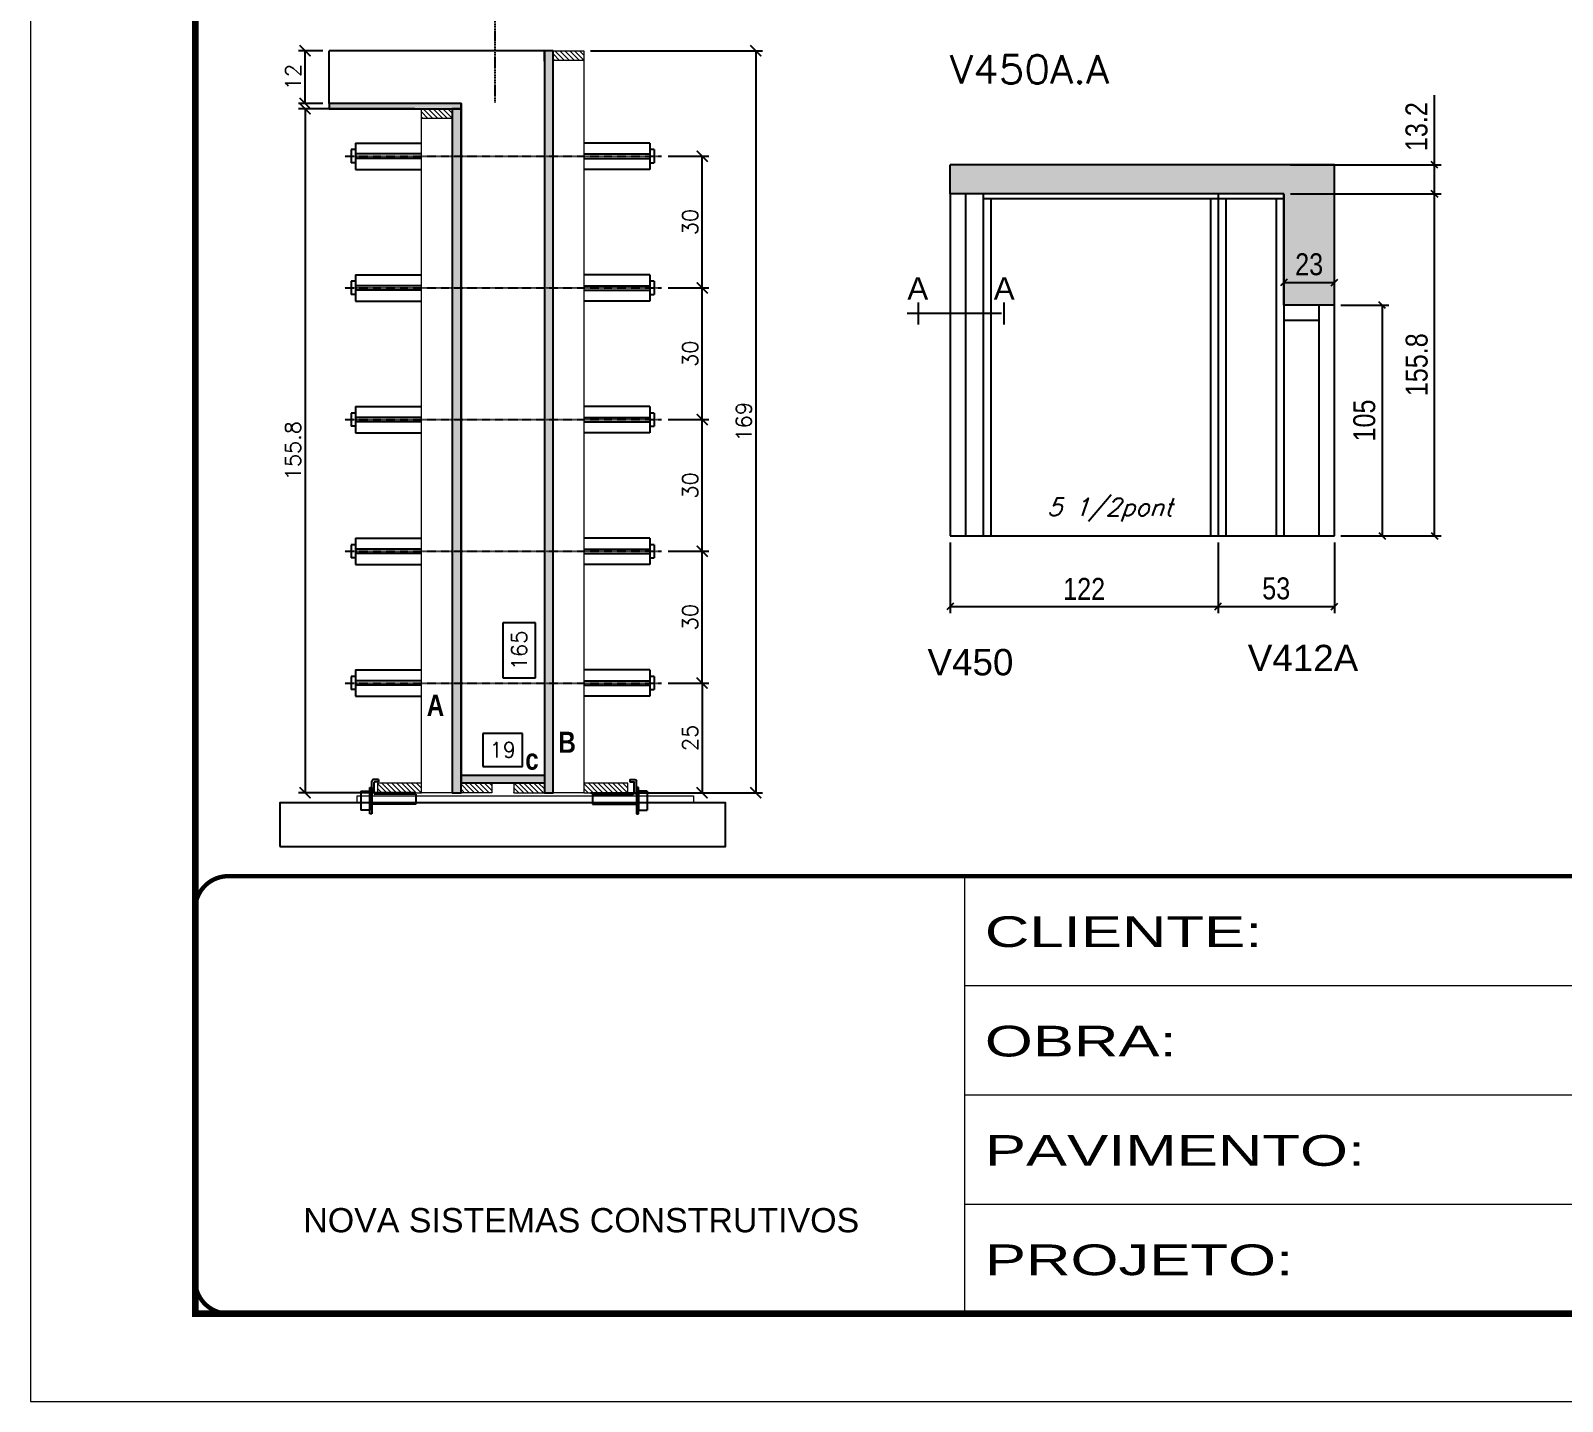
# Model space of a CAD drawing. Extents: x 137137 to 143418, y 10464 to 34486.
# Drawn here: x 137137 to 137835, y 17356 to 17980 of the extents above; entities that cross this region are included whole.
import ezdxf
from ezdxf.enums import TextEntityAlignment as Align

# ---------------------------------------------------------------- set-up
doc = ezdxf.new("R2010")
doc.units = 0
for name, pattern in [('CONTINUO', [0]), ('DASHED', [0.75, 0.5, -0.25]), ('HIDDEN', [0.375, 0.25, -0.125])]:
    doc.linetypes.add(name, pattern=pattern)
for name, color, linetype in [('5', 5, 'Continuous'), ('barrote', 251, 'Continuous'), ('COTA', 241, 'Continuous'), ('Cota Seção (2x)', 4, 'Continuous'), ('detalhes', 4, 'Continuous'), ('Painéis', 200, 'Continuous'), ('presilha', 1, 'Continuous'), ('SARR_2.2x7', 40, 'Continuous'), ('SARR_3.5x7', 81, 'Continuous'), ('TENSOR', 3, 'Continuous'), ('texto', 7, 'Continuous'), ('Texto de Titulo', 7, 'Continuous'), ('Texto Qtd Sarr', 242, 'Continuous')]:
    doc.layers.add(name, color=color, linetype=linetype)
for name, color, linetype, lineweight in [('CONCRETO', 251, 'Continuous', 25), ('Folhas', 255, 'Continuous', 9), ('Hachura', 251, 'Continuous', 9), ('Madeira', 126, 'Continuous', 18), ('SARRAFO DE PRESSAO', 251, 'DASHED', 9), ('SCO-___-LAJ', 2, 'Continuous', 0), ('Texto Seção', 7, 'Continuous', 15)]:
    doc.layers.add(name, color=color, linetype=linetype, lineweight=lineweight)
doc.styles.add('ARIAL', font='arial.ttf')
doc.styles.add('COTA TECNICA', font='techl___.ttf', dxfattribs={"height": 10})
doc.styles.add('REGUA-120', font='ROMANS.shx', dxfattribs={"height": 15})
doc.styles.add('Romans', font='romans.shx')
doc.styles.get("Standard").update_dxf_attribs({"font": 'arial.ttf'})
doc.styles.add('TECNICA', font='techb___.ttf', dxfattribs={"height": 10})
doc.styles.add('Tecnologia', font='')
doc.styles.get('Tecnologia').set_extended_font_data('Forgotten Futurist')
doc.dimstyles.new('Cota Seção (2x)', dxfattribs={"dimtxt": 7, "dimasz": 5, "dimexe": 3, "dimexo": 3, "dimgap": 2, "dimtad": 3, "dimdec": 1, "dimlfac": 0.5, "dimzin": 12, "dimdsep": 46, "dimtxsty": 'Romans', "dimblk": 'ARCHTICK', "dimcen": 0, "dimclrd": 4, "dimclre": 4, "dimclrt": 1, "dimadec": 1, "dimazin": 3, "dimtfac": 1, "dimtdec": 1, "dimtmove": 0, "dimatfit": 3, "dimldrblk": 'OBLIQUE', "dimfxl": 1, "dimtolj": 1, "dimtzin": 12, "dimarcsym": 0})
doc.dimstyles.new('Cota Seção interna', dxfattribs={"dimtxt": 7, "dimasz": 6, "dimexe": 0.18, "dimexo": 2, "dimgap": -4, "dimtad": 3, "dimdec": 1, "dimlfac": 0.5, "dimzin": 12, "dimdsep": 46, "dimtxsty": 'Romans', "dimblk": 'ARCHTICK', "dimcen": 0.09, "dimse1": 1, "dimse2": 1, "dimsd1": 1, "dimsd2": 1, "dimclrd": 180, "dimclre": 5, "dimclrt": 1, "dimadec": 0, "dimazin": 3, "dimtfac": 1, "dimtdec": 1, "dimtofl": 0, "dimtmove": 0, "dimatfit": 3, "dimldrblk": 'ARCHTICK', "dimfxl": 1, "dimtolj": 1, "dimtzin": 0, "dimarcsym": 0})
doc.dimstyles.new('PAINEL', dxfattribs={"dimtxt": 10, "dimasz": 3, "dimexe": 3, "dimexo": 3, "dimgap": 3, "dimtad": 1, "dimdec": 1, "dimzin": 12, "dimdsep": 46, "dimtxsty": 'COTA TECNICA', "dimblk1": 'OBLIQUE', "dimblk2": 'OBLIQUE', "dimsah": 1, "dimcen": 0.9, "dimclrd": 4, "dimclre": 4, "dimclrt": 240, "dimadec": 1, "dimazin": 3, "dimtfac": 1, "dimtdec": 1, "dimtmove": 0, "dimatfit": 3, "dimfxl": 1, "dimtolj": 1, "dimtzin": 12, "dimarcsym": 0})

# ---------------------------------------------------------------- blocks, each defined once
blk = doc.blocks.new('9999999999')
at = {"color": 30, "linetype": 'CONTINUO'}
for p, q in [((98564.56, 34230.21), (98564.56, 34429.45)), ((98564.56, 34379.64), (99583.98, 34379.64)), ((98564.56, 34329.83), (99487.98, 34329.83)), ((98564.56, 34280.02), (99487.98, 34280.02))]:
    blk.add_line(p, q, dxfattribs=at)
at = {"color": 30, "linetype": 'CONTINUO', "const_width": 2}
blk.add_lwpolyline([(99583.98, 34230.21), (99583.98, 34414.45, 0.414214), (99568.98, 34429.45), (98228.98, 34429.45, 0.414214), (98213.98, 34414.45), (98213.98, 34245.21, 0.414214), (98228.98, 34230.21), (99583.98, 34230.21)], format="xyb", dxfattribs=at)
at = {"layer": 'Folhas'}
blk.add_lwpolyline([(98138.98, 34190.21), (99623.98, 34190.21), (99623.98, 35240.21), (98138.98, 35240.21)], close=True, dxfattribs=at)
at = {"layer": 'Folhas', "color": 30, "const_width": 3}
blk.add_lwpolyline([(98213.98, 34230.21), (99583.98, 34230.21), (99583.98, 35200.21), (98213.98, 35200.21)], close=True, dxfattribs=at)
at = {"color": 7, "linetype": 'Continuous', "ltscale": 5, "style": 'ARIAL'}
blk.add_text('NOVA SISTEMAS CONSTRUTIVOS', height=11.0592, dxfattribs=at).set_placement((98263.19, 34267.21))
at = {"layer": 'Folhas', "color": 7, "style": 'Tecnologia', "width": 1.5}
for s, p in [('CLIENTE:', (98573.65, 34397.17)), ('OBRA:', (98573.65, 34347.31)), ('PAVIMENTO:', (98573.65, 34297.5)), ('PROJETO:', (98573.65, 34247.69))]:
    blk.add_text(s, height=14, dxfattribs=at).set_placement(p)
blk = doc.blocks.new('*D1673')
at = {"layer": 'Cota Seção (2x)', "color": 180, "lineweight": -2, "transparency": 16777216}
for p, q in [((137367.34, 17710.3), (137352.34, 17710.3)), ((137352.34, 17710.3), (137352.34, 17685.3)), ((137367.34, 17685.3), (137367.34, 17710.3)), ((137352.34, 17685.3), (137367.34, 17685.3))]:
    blk.add_line(p, q, dxfattribs=at)
at = {"layer": 'Defpoints', "color": 0, "transparency": 16777216}
for p in [(137371.34, 17970.97), (137371.34, 17970.97), (137371.34, 17640.97)]:
    blk.add_point(p, dxfattribs=at)
at = {"layer": 'Cota Seção (2x)', "color": 1, "transparency": 16777216, "insert": (137359.84, 17697.8), "char_height": 7, "attachment_point": 5, "rotation": 90, "style": 'Romans'}
blk.add_mtext('\\A1;165', dxfattribs=at)
blk = doc.blocks.new('_ArchTick')
at = {"color": 0, "linetype": 'ByBlock', "const_width": 0.15}
blk.add_lwpolyline([(-0.5, -0.5), (0.5, 0.5)], dxfattribs=at)
blk = doc.blocks.new('PRESILHA METÁLICA 1')
at = {"layer": 'presilha'}
for p, q in [((12, 21), (8.6, 21)), ((12, 21), (12, 19.5)), ((0, 13), (6, 13)), ((0, 13), (0, 0)), ((6, 15.5), (7.5, 15.5)), ((6, -2.5), (6, 15.5)), ((6, 13), (6, 0)), ((7.5, 10.6), (7.5, 19.9)), ((7.5, 15.5), (7.5, -2.5)), ((9, 11.6), (9, 18.9)), ((12, 19.5), (9.6, 19.5)), ((37.5, 11), (9.6, 11)), ((37.5, 11), (37.5, 4.1)), ((6, 0), (0, 0)), ((37.5, 4.1), (7.5, 4.1)), ((7.5, -2.5), (6, -2.5))]:
    blk.add_line(p, q, dxfattribs=at)
for centre, radius, start, end in [((8.6, 19.9), 1.14, 90, 180), ((9.6, 18.9), 0.57, 90, 180), ((9.6, 11.6), 0.57, 180, 270)]:
    blk.add_arc(centre, radius, start, end, dxfattribs=at)
blk = doc.blocks.new('*D1666')
at = {"layer": 'Cota Seção (2x)', "color": 180, "lineweight": -2, "transparency": 16777216}
for p, q in [((137361.34, 17659.97), (137343.34, 17659.97)), ((137343.34, 17659.97), (137343.34, 17644.97)), ((137361.34, 17644.97), (137361.34, 17659.97)), ((137343.34, 17644.97), (137361.34, 17644.97))]:
    blk.add_line(p, q, dxfattribs=at)
at = {"layer": 'Defpoints', "color": 0, "transparency": 16777216}
for p in [(137371.34, 17640.97), (137333.34, 17632.97), (137371.34, 17632.97)]:
    blk.add_point(p, dxfattribs=at)
at = {"layer": 'Cota Seção (2x)', "color": 1, "transparency": 16777216, "insert": (137352.34, 17652.47), "char_height": 7, "attachment_point": 5, "style": 'Romans'}
blk.add_mtext('\\A1;19', dxfattribs=at)
blk = doc.blocks.new('*D1667')
at = {"layer": 'COTA', "color": 4, "lineweight": -2, "transparency": 16777216}
for p, q in [((137312.34, 17944.57), (137259.31, 17944.57)), ((137262.31, 17944.57), (137262.31, 17632.97)), ((137312.34, 17632.97), (137259.31, 17632.97))]:
    blk.add_line(p, q, dxfattribs=at)
at = {"layer": 'Defpoints', "color": 0, "transparency": 16777216}
for p in [(137315.34, 17944.57), (137262.31, 17632.97), (137315.34, 17632.97)]:
    blk.add_point(p, dxfattribs=at)
at = {"layer": 'COTA', "color": 4, "lineweight": -2, "transparency": 16777216, "xscale": 5, "yscale": 5, "zscale": 5}
for p, rotation in [((137262.31, 17944.57), 90), ((137262.31, 17632.97), 270)]:
    blk.add_blockref('_ArchTick', p, dxfattribs=dict(at, rotation=rotation))
at = {"layer": 'COTA', "color": 1, "transparency": 16777216, "insert": (137256.81, 17788.77), "char_height": 7, "attachment_point": 5, "rotation": 90, "style": 'Romans'}
blk.add_mtext('\\A1;155.8', dxfattribs=at)
blk = doc.blocks.new('_Oblique')
at = {"color": 0, "linetype": 'ByBlock', "lineweight": -2}
blk.add_line((-0.5, -0.5), (0.5, 0.5), dxfattribs=at)
blk = doc.blocks.new('*D1668')
at = {"layer": 'COTA', "color": 4, "lineweight": -2, "transparency": 16777216}
for p, q in [((137427.64, 17682.94), (137446.19, 17682.94)), ((137443.19, 17682.94), (137443.19, 17632.97)), ((137427.64, 17632.97), (137446.19, 17632.97))]:
    blk.add_line(p, q, dxfattribs=at)
at = {"layer": 'Defpoints', "color": 0, "transparency": 16777216}
for p in [(137424.64, 17682.94), (137424.64, 17632.97), (137443.19, 17632.97)]:
    blk.add_point(p, dxfattribs=at)
at = {"layer": 'COTA', "color": 4, "lineweight": -2, "transparency": 16777216, "xscale": 5, "yscale": 5, "zscale": 5}
for p, rotation in [((137443.19, 17682.94), 90), ((137443.19, 17632.97), 270)]:
    blk.add_blockref('_ArchTick', p, dxfattribs=dict(at, rotation=rotation))
at = {"layer": 'COTA', "color": 1, "transparency": 16777216, "insert": (137437.69, 17657.95), "char_height": 7, "attachment_point": 5, "rotation": 90, "style": 'Romans'}
blk.add_mtext('\\A1;25', dxfattribs=at)
blk = doc.blocks.new('titulo1')
at = {"layer": 'Defpoints', "color": 252, "linetype": 'HIDDEN', "ltscale": 2}
blk.add_line((0, 0), (0, 125), dxfattribs=at)
at = {"layer": 'Defpoints', "style": 'Romans', "oblique": 15}
blk.add_attdef('FOLHA', text='', height=10, dxfattribs=at).set_placement((0, 15.58), align=Align.MIDDLE_CENTER)
at = {"layer": 'Texto Qtd Sarr', "color": 3, "style": 'Romans', "oblique": 15}
for tag, height, p in [('TITULO', 17, (0, 71.45)), ('SEÇÃO', 12, (0, 41.55))]:
    blk.add_attdef(tag, text='', height=height, dxfattribs=at).set_placement(p, align=Align.MIDDLE_CENTER)
blk = doc.blocks.new('*D1969')
at = {"layer": 'COTA', "color": 4, "lineweight": -2, "transparency": 16777216}
for p, q in [((137427.64, 17742.94), (137446.19, 17742.94)), ((137443.19, 17682.94), (137443.19, 17742.94)), ((137427.64, 17682.94), (137446.19, 17682.94))]:
    blk.add_line(p, q, dxfattribs=at)
at = {"layer": 'Defpoints', "color": 0, "transparency": 16777216}
for p in [(137424.64, 17742.94), (137443.19, 17742.94), (137424.64, 17682.94)]:
    blk.add_point(p, dxfattribs=at)
at = {"layer": 'COTA', "color": 4, "lineweight": -2, "transparency": 16777216, "xscale": 5, "yscale": 5, "zscale": 5}
for p, rotation in [((137443.19, 17742.94), 90), ((137443.19, 17682.94), 270)]:
    blk.add_blockref('_ArchTick', p, dxfattribs=dict(at, rotation=rotation))
at = {"layer": 'COTA', "color": 1, "transparency": 16777216, "insert": (137437.69, 17712.94), "char_height": 7, "attachment_point": 5, "rotation": 90, "style": 'Romans'}
blk.add_mtext('\\A1;30', dxfattribs=at)
blk = doc.blocks.new('*D1970')
at = {"layer": 'COTA', "color": 4, "lineweight": -2, "transparency": 16777216}
for p, q in [((137427.64, 17802.94), (137446.19, 17802.94)), ((137443.19, 17742.94), (137443.19, 17802.94)), ((137427.64, 17742.94), (137446.19, 17742.94))]:
    blk.add_line(p, q, dxfattribs=at)
at = {"layer": 'Defpoints', "color": 0, "transparency": 16777216}
for p in [(137424.64, 17802.94), (137443.19, 17802.94), (137424.64, 17742.94)]:
    blk.add_point(p, dxfattribs=at)
at = {"layer": 'COTA', "color": 4, "lineweight": -2, "transparency": 16777216, "xscale": 5, "yscale": 5, "zscale": 5}
for p, rotation in [((137443.19, 17802.94), 90), ((137443.19, 17742.94), 270)]:
    blk.add_blockref('_ArchTick', p, dxfattribs=dict(at, rotation=rotation))
at = {"layer": 'COTA', "color": 1, "transparency": 16777216, "insert": (137437.69, 17772.94), "char_height": 7, "attachment_point": 5, "rotation": 90, "style": 'Romans'}
blk.add_mtext('\\A1;30', dxfattribs=at)
blk = doc.blocks.new('*D1971')
at = {"layer": 'COTA', "color": 4, "lineweight": -2, "transparency": 16777216}
for p, q in [((137427.64, 17862.94), (137446.19, 17862.94)), ((137443.19, 17802.94), (137443.19, 17862.94)), ((137427.64, 17802.94), (137446.19, 17802.94))]:
    blk.add_line(p, q, dxfattribs=at)
at = {"layer": 'Defpoints', "color": 0, "transparency": 16777216}
for p in [(137424.64, 17862.94), (137443.19, 17862.94), (137424.64, 17802.94)]:
    blk.add_point(p, dxfattribs=at)
at = {"layer": 'COTA', "color": 4, "lineweight": -2, "transparency": 16777216, "xscale": 5, "yscale": 5, "zscale": 5}
for p, rotation in [((137443.19, 17862.94), 90), ((137443.19, 17802.94), 270)]:
    blk.add_blockref('_ArchTick', p, dxfattribs=dict(at, rotation=rotation))
at = {"layer": 'COTA', "color": 1, "transparency": 16777216, "insert": (137437.69, 17832.94), "char_height": 7, "attachment_point": 5, "rotation": 90, "style": 'Romans'}
blk.add_mtext('\\A1;30', dxfattribs=at)
blk = doc.blocks.new('*D1972')
at = {"layer": 'COTA', "color": 4, "lineweight": -2, "transparency": 16777216}
for p, q in [((137427.64, 17922.94), (137446.19, 17922.94)), ((137443.19, 17862.94), (137443.19, 17922.94)), ((137427.64, 17862.94), (137446.19, 17862.94))]:
    blk.add_line(p, q, dxfattribs=at)
at = {"layer": 'Defpoints', "color": 0, "transparency": 16777216}
for p in [(137424.64, 17922.94), (137443.19, 17922.94), (137424.64, 17862.94)]:
    blk.add_point(p, dxfattribs=at)
at = {"layer": 'COTA', "color": 4, "lineweight": -2, "transparency": 16777216, "xscale": 5, "yscale": 5, "zscale": 5}
for p, rotation in [((137443.19, 17922.94), 90), ((137443.19, 17862.94), 270)]:
    blk.add_blockref('_ArchTick', p, dxfattribs=dict(at, rotation=rotation))
at = {"layer": 'COTA', "color": 1, "transparency": 16777216, "insert": (137437.69, 17892.94), "char_height": 7, "attachment_point": 5, "rotation": 90, "style": 'Romans'}
blk.add_mtext('\\A1;30', dxfattribs=at)
blk = doc.blocks.new('*D1973')
at = {"layer": 'COTA', "color": 4, "lineweight": -2, "ltscale": 25, "transparency": 16777216}
for p, q in [((137556.17, 17747.03), (137556.17, 17714.77)), ((137678.17, 17747.03), (137678.17, 17714.77)), ((137556.17, 17717.77), (137678.17, 17717.77))]:
    blk.add_line(p, q, dxfattribs=at)
at = {"layer": 'Defpoints', "color": 0, "ltscale": 25, "transparency": 16777216}
for p in [(137556.17, 17750.03), (137678.17, 17750.03), (137678.17, 17717.77)]:
    blk.add_point(p, dxfattribs=at)
at = {"layer": 'COTA', "color": 4, "lineweight": -2, "ltscale": 25, "transparency": 16777216, "xscale": 3, "yscale": 3, "zscale": 3, "rotation": 180}
blk.add_blockref('_Oblique', (137556.17, 17717.77), dxfattribs=at)
at = {"layer": 'COTA', "color": 4, "lineweight": -2, "ltscale": 25, "transparency": 16777216, "xscale": 3, "yscale": 3, "zscale": 3}
blk.add_blockref('_Oblique', (137678.17, 17717.77), dxfattribs=at)
at = {"layer": 'COTA', "color": 240, "ltscale": 25, "transparency": 16777216, "insert": (137617.17, 17725.83), "char_height": 10, "attachment_point": 5, "style": 'COTA TECNICA'}
blk.add_mtext('\\A1;122', dxfattribs=at)
blk = doc.blocks.new('*D1974')
at = {"layer": 'COTA', "color": 4, "lineweight": -2, "ltscale": 25, "transparency": 16777216}
for p, q in [((137678.17, 17747.03), (137678.17, 17714.77)), ((137731.17, 17747.03), (137731.17, 17714.77)), ((137678.17, 17717.77), (137731.17, 17717.77))]:
    blk.add_line(p, q, dxfattribs=at)
at = {"layer": 'Defpoints', "color": 0, "ltscale": 25, "transparency": 16777216}
for p in [(137678.17, 17750.03), (137731.17, 17750.03), (137731.17, 17717.77)]:
    blk.add_point(p, dxfattribs=at)
at = {"layer": 'COTA', "color": 4, "lineweight": -2, "ltscale": 25, "transparency": 16777216, "xscale": 3, "yscale": 3, "zscale": 3, "rotation": 180}
blk.add_blockref('_Oblique', (137678.17, 17717.77), dxfattribs=at)
at = {"layer": 'COTA', "color": 4, "lineweight": -2, "ltscale": 25, "transparency": 16777216, "xscale": 3, "yscale": 3, "zscale": 3}
blk.add_blockref('_Oblique', (137731.17, 17717.77), dxfattribs=at)
at = {"layer": 'COTA', "color": 240, "ltscale": 25, "transparency": 16777216, "insert": (137704.67, 17725.99), "char_height": 10, "attachment_point": 5, "style": 'COTA TECNICA'}
blk.add_mtext('\\A1;53', dxfattribs=at)
blk = doc.blocks.new('*D1975')
at = {"layer": 'COTA', "color": 4, "lineweight": -2, "ltscale": 25, "transparency": 16777216}
for p, q in [((137711.17, 17905.83), (137779.83, 17905.83)), ((137776.83, 17750.03), (137776.83, 17905.83)), ((137734.17, 17750.03), (137779.83, 17750.03))]:
    blk.add_line(p, q, dxfattribs=at)
at = {"layer": 'Defpoints', "color": 0, "ltscale": 25, "transparency": 16777216}
for p in [(137708.17, 17905.83), (137776.83, 17905.83), (137731.17, 17750.03)]:
    blk.add_point(p, dxfattribs=at)
at = {"layer": 'COTA', "color": 4, "lineweight": -2, "ltscale": 25, "transparency": 16777216, "xscale": 3, "yscale": 3, "zscale": 3}
for p, rotation in [((137776.83, 17905.83), 90), ((137776.83, 17750.03), 270)]:
    blk.add_blockref('_Oblique', p, dxfattribs=dict(at, rotation=rotation))
at = {"layer": 'COTA', "color": 240, "ltscale": 25, "transparency": 16777216, "insert": (137768.7, 17827.93), "char_height": 10, "attachment_point": 5, "rotation": 90, "style": 'COTA TECNICA'}
blk.add_mtext('\\A1;155.8', dxfattribs=at)
blk = doc.blocks.new('*D1976')
at = {"layer": 'COTA', "color": 4, "lineweight": -2, "ltscale": 25, "transparency": 16777216}
for p, q in [((137734.17, 17855.03), (137755.95, 17855.03)), ((137752.95, 17855.03), (137752.95, 17750.03)), ((137734.17, 17750.03), (137755.95, 17750.03))]:
    blk.add_line(p, q, dxfattribs=at)
at = {"layer": 'Defpoints', "color": 0, "ltscale": 25, "transparency": 16777216}
for p in [(137731.17, 17855.03), (137731.17, 17750.03), (137752.95, 17750.03)]:
    blk.add_point(p, dxfattribs=at)
at = {"layer": 'COTA', "color": 4, "lineweight": -2, "ltscale": 25, "transparency": 16777216, "xscale": 3, "yscale": 3, "zscale": 3}
for p, rotation in [((137752.95, 17855.03), 90), ((137752.95, 17750.03), 270)]:
    blk.add_blockref('_Oblique', p, dxfattribs=dict(at, rotation=rotation))
at = {"layer": 'COTA', "color": 240, "ltscale": 25, "transparency": 16777216, "insert": (137744.84, 17802.53), "char_height": 10, "attachment_point": 5, "rotation": 90, "style": 'COTA TECNICA'}
blk.add_mtext('\\A1;105', dxfattribs=at)
blk = doc.blocks.new('*D1977')
at = {"layer": 'COTA', "color": 4, "lineweight": -2, "ltscale": 25, "transparency": 16777216}
for p, q in [((137708.17, 17858.03), (137708.17, 17868.42)), ((137708.17, 17865.42), (137731.17, 17865.42)), ((137731.17, 17858.03), (137731.17, 17868.42))]:
    blk.add_line(p, q, dxfattribs=at)
at = {"layer": 'Defpoints', "color": 0, "ltscale": 25, "transparency": 16777216}
for p in [(137731.17, 17865.42), (137708.17, 17855.03), (137731.17, 17855.03)]:
    blk.add_point(p, dxfattribs=at)
at = {"layer": 'COTA', "color": 4, "lineweight": -2, "ltscale": 25, "transparency": 16777216, "xscale": 3, "yscale": 3, "zscale": 3, "rotation": 180}
blk.add_blockref('_Oblique', (137708.17, 17865.42), dxfattribs=at)
at = {"layer": 'COTA', "color": 4, "lineweight": -2, "ltscale": 25, "transparency": 16777216, "xscale": 3, "yscale": 3, "zscale": 3}
blk.add_blockref('_Oblique', (137731.17, 17865.42), dxfattribs=at)
at = {"layer": 'COTA', "color": 240, "ltscale": 25, "transparency": 16777216, "insert": (137719.67, 17873.64), "char_height": 10, "attachment_point": 5, "style": 'COTA TECNICA'}
blk.add_mtext('\\A1;23', dxfattribs=at)
blk = doc.blocks.new('*D1981')
at = {"layer": 'COTA', "color": 4, "lineweight": -2, "ltscale": 25, "transparency": 16777216}
for p, q in [((137776.83, 17919.03), (137776.83, 17950.77)), ((137711.17, 17919.03), (137779.83, 17919.03)), ((137776.83, 17905.83), (137776.83, 17919.03)), ((137711.17, 17905.83), (137779.83, 17905.83))]:
    blk.add_line(p, q, dxfattribs=at)
at = {"layer": 'Defpoints', "color": 0, "ltscale": 25, "transparency": 16777216}
for p in [(137708.17, 17919.03), (137776.83, 17919.03), (137708.17, 17905.83)]:
    blk.add_point(p, dxfattribs=at)
at = {"layer": 'COTA', "color": 4, "lineweight": -2, "ltscale": 25, "transparency": 16777216, "xscale": 3, "yscale": 3, "zscale": 3}
for p, rotation in [((137776.83, 17919.03), 90), ((137776.83, 17905.83), 270)]:
    blk.add_blockref('_Oblique', p, dxfattribs=dict(at, rotation=rotation))
at = {"layer": 'COTA', "color": 240, "ltscale": 25, "transparency": 16777216, "insert": (137768.61, 17936.4), "char_height": 10, "attachment_point": 5, "rotation": 90, "style": 'COTA TECNICA'}
blk.add_mtext('\\A1;13.2', dxfattribs=at)
blk = doc.blocks.new('*D1982')
at = {"layer": 'COTA', "color": 4, "lineweight": -2, "transparency": 16777216}
for p, q in [((137270.34, 17970.97), (137259.31, 17970.97)), ((137262.31, 17946.97), (137262.31, 17970.97)), ((137270.34, 17946.97), (137259.31, 17946.97))]:
    blk.add_line(p, q, dxfattribs=at)
at = {"layer": 'Defpoints', "color": 0, "transparency": 16777216}
for p in [(137262.31, 17970.97), (137273.34, 17970.97), (137273.34, 17946.97)]:
    blk.add_point(p, dxfattribs=at)
at = {"layer": 'COTA', "color": 4, "lineweight": -2, "transparency": 16777216, "xscale": 5, "yscale": 5, "zscale": 5}
for p, rotation in [((137262.31, 17970.97), 90), ((137262.31, 17946.97), 270)]:
    blk.add_blockref('_ArchTick', p, dxfattribs=dict(at, rotation=rotation))
at = {"layer": 'COTA', "color": 1, "transparency": 16777216, "insert": (137256.81, 17958.97), "char_height": 7, "attachment_point": 5, "rotation": 90, "style": 'Romans'}
blk.add_mtext('\\A1;12', dxfattribs=at)
blk = doc.blocks.new('*D1983')
at = {"layer": 'COTA', "color": 4, "lineweight": -2, "transparency": 16777216}
for p, q in [((137392.34, 17970.97), (137470.63, 17970.97)), ((137467.63, 17970.97), (137467.63, 17632.97)), ((137392.34, 17632.97), (137470.63, 17632.97))]:
    blk.add_line(p, q, dxfattribs=at)
at = {"layer": 'Defpoints', "color": 0, "transparency": 16777216}
for p in [(137389.34, 17970.97), (137389.34, 17632.97), (137467.63, 17632.97)]:
    blk.add_point(p, dxfattribs=at)
at = {"layer": 'COTA', "color": 4, "lineweight": -2, "transparency": 16777216, "xscale": 5, "yscale": 5, "zscale": 5}
for p, rotation in [((137467.63, 17970.97), 90), ((137467.63, 17632.97), 270)]:
    blk.add_blockref('_ArchTick', p, dxfattribs=dict(at, rotation=rotation))
at = {"layer": 'COTA', "color": 1, "transparency": 16777216, "insert": (137462.13, 17801.97), "char_height": 7, "attachment_point": 5, "rotation": 90, "style": 'Romans'}
blk.add_mtext('\\A1;169', dxfattribs=at)

msp = doc.modelspace()

# ---------------------------------------------------------------- hatches: boundary and pattern name
at = {"layer": 'COTA', "linetype": 'ByBlock'}
h = msp.add_hatch(dxfattribs=at)
h.set_pattern_fill('AR-CONC', color=256, scale=0.03)
h.paths.add_polyline_path([(137708.17, 17855.03), (137731.17, 17855.03), (137731.17, 17919.03), (137556.17, 17919.03), (137556.17, 17905.83), (137708.17, 17905.83)])
at = {"layer": 'Hachura'}
h = msp.add_hatch(color=256, dxfattribs=at)
h.dxf.hatch_style = 1
h.paths.add_polyline_path([(137375.34, 17970.97), (137371.34, 17970.97), (137371.34, 17632.97), (137375.34, 17632.97)])
h = msp.add_hatch(dxfattribs=at)
h.set_pattern_fill('ANSI31', color=256, scale=0.5, angle=270, style=0)
h.set_pattern_definition([(315, (160281.1567, 9663.3234), (1.12253202, 1.12253202), [])])
h.paths.add_polyline_path([(137375.34, 17966.57), (137375.34, 17970.97), (137389.34, 17970.97), (137389.34, 17966.57)])
h = msp.add_hatch(color=256, dxfattribs=at)
h.dxf.hatch_style = 1
h.paths.add_polyline_path([(137333.34, 17944.57), (137333.34, 17946.97), (137273.34, 17946.97), (137273.34, 17944.57)])
h = msp.add_hatch(dxfattribs=at)
h.set_pattern_fill('ANSI31', color=256, scale=0.5, angle=270, style=0)
h.set_pattern_definition([(315, (160221.1567, 9636.9234), (1.12253202, 1.12253202), [])])
h.paths.add_polyline_path([(137315.34, 17940.17), (137315.34, 17944.57), (137329.34, 17944.57), (137329.34, 17940.17)])
h = msp.add_hatch(color=256, dxfattribs=at)
h.dxf.hatch_style = 1
h.paths.add_polyline_path([(137333.34, 17944.57), (137329.34, 17944.57), (137329.34, 17632.97), (137333.34, 17632.97)])
h = msp.add_hatch(color=256, dxfattribs=at)
h.dxf.hatch_style = 1
h.paths.add_polyline_path([(137333.34, 17637.37), (137333.34, 17640.97), (137371.34, 17640.97), (137371.34, 17637.37)])
h = msp.add_hatch(dxfattribs=at)
h.set_pattern_fill('ANSI31', color=256, scale=0.5, angle=270, style=0)
h.set_pattern_definition([(315, (160187.1567, 9403.3234), (1.12253202, 1.12253202), [])])
h.paths.add_polyline_path([(137315.34, 17632.97), (137315.34, 17637.37), (137295.34, 17637.37), (137295.34, 17632.97)])
h = msp.add_hatch(dxfattribs=at)
h.set_pattern_fill('ANSI31', color=256, scale=0.5, angle=270, style=0)
h.set_pattern_definition([(315, (160289.9588, 9403.3234), (1.12253202, 1.12253202), [])])
h.paths.add_polyline_path([(137333.34, 17632.97), (137333.34, 17637.37), (137347.34, 17637.37), (137347.34, 17632.97)])
h = msp.add_hatch(dxfattribs=at)
h.set_pattern_fill('ANSI31', color=256, scale=0.5, angle=270, style=0)
h.set_pattern_definition([(315, (160289.9567, 9403.3234), (1.12253202, 1.12253202), [])])
h.paths.add_polyline_path([(137371.34, 17632.97), (137371.34, 17637.37), (137357.34, 17637.37), (137357.34, 17632.97)])
h = msp.add_hatch(dxfattribs=at)
h.set_pattern_fill('ANSI31', color=256, scale=0.5, angle=270, style=0)
h.set_pattern_definition([(315, (160281.1567, 9403.3234), (1.12253202, 1.12253202), [])])
h.paths.add_polyline_path([(137409.34, 17632.97), (137409.34, 17637.37), (137389.34, 17637.37), (137389.34, 17632.97)])

# ---------------------------------------------------------------- linework, layer by layer
at = {"ltscale": 3}
for p, q in [((137283.34, 17925.94), (137283.34, 17919.94)), ((137285.34, 17925.94), (137283.34, 17925.94)), ((137285.34, 17928.94), (137285.34, 17916.94)), ((137285.34, 17928.94), (137315.34, 17928.94)), ((137419.34, 17928.94), (137389.34, 17928.94)), ((137419.34, 17928.94), (137419.34, 17916.94)), ((137421.34, 17925.94), (137419.34, 17925.94)), ((137421.34, 17925.94), (137421.34, 17919.94)), ((137285.34, 17919.94), (137283.34, 17919.94)), ((137315.34, 17923.94), (137285.34, 17923.94)), ((137315.34, 17921.94), (137285.34, 17921.94)), ((137389.34, 17923.94), (137419.34, 17923.94)), ((137389.34, 17921.94), (137419.34, 17921.94)), ((137419.34, 17919.94), (137421.34, 17919.94)), ((137285.34, 17916.94), (137315.34, 17916.94)), ((137419.34, 17916.94), (137389.34, 17916.94)), ((137285.34, 17868.94), (137285.34, 17856.94)), ((137285.34, 17868.94), (137315.34, 17868.94)), ((137419.34, 17868.94), (137389.34, 17868.94)), ((137419.34, 17868.94), (137419.34, 17856.94)), ((137283.34, 17865.94), (137283.34, 17859.94)), ((137285.34, 17865.94), (137283.34, 17865.94)), ((137315.34, 17863.94), (137285.34, 17863.94)), ((137315.34, 17861.94), (137285.34, 17861.94)), ((137389.34, 17863.94), (137419.34, 17863.94)), ((137389.34, 17861.94), (137419.34, 17861.94)), ((137421.34, 17865.94), (137419.34, 17865.94)), ((137421.34, 17865.94), (137421.34, 17859.94)), ((137285.34, 17859.94), (137283.34, 17859.94)), ((137285.34, 17856.94), (137315.34, 17856.94)), ((137419.34, 17856.94), (137389.34, 17856.94)), ((137419.34, 17859.94), (137421.34, 17859.94)), ((137285.34, 17808.94), (137285.34, 17796.94)), ((137285.34, 17808.94), (137315.34, 17808.94)), ((137419.34, 17808.94), (137389.34, 17808.94)), ((137419.34, 17808.94), (137419.34, 17796.94)), ((137283.34, 17805.94), (137283.34, 17799.94)), ((137285.34, 17805.94), (137283.34, 17805.94)), ((137285.34, 17799.94), (137283.34, 17799.94)), ((137315.34, 17803.94), (137285.34, 17803.94)), ((137315.34, 17801.94), (137285.34, 17801.94)), ((137389.34, 17803.94), (137419.34, 17803.94)), ((137389.34, 17801.94), (137419.34, 17801.94)), ((137421.34, 17805.94), (137419.34, 17805.94)), ((137419.34, 17799.94), (137421.34, 17799.94)), ((137421.34, 17805.94), (137421.34, 17799.94)), ((137285.34, 17796.94), (137315.34, 17796.94)), ((137419.34, 17796.94), (137389.34, 17796.94)), ((137283.34, 17745.94), (137283.34, 17739.94)), ((137285.34, 17745.94), (137283.34, 17745.94)), ((137285.34, 17748.94), (137285.34, 17736.94)), ((137285.34, 17748.94), (137315.34, 17748.94)), ((137315.34, 17743.94), (137285.34, 17743.94)), ((137419.34, 17748.94), (137389.34, 17748.94)), ((137389.34, 17743.94), (137419.34, 17743.94)), ((137419.34, 17748.94), (137419.34, 17736.94)), ((137421.34, 17745.94), (137419.34, 17745.94)), ((137421.34, 17745.94), (137421.34, 17739.94)), ((137285.34, 17739.94), (137283.34, 17739.94)), ((137315.34, 17741.94), (137285.34, 17741.94)), ((137285.34, 17736.94), (137315.34, 17736.94)), ((137389.34, 17741.94), (137419.34, 17741.94)), ((137419.34, 17736.94), (137389.34, 17736.94)), ((137419.34, 17739.94), (137421.34, 17739.94)), ((137285.34, 17688.94), (137285.34, 17676.94)), ((137285.34, 17688.94), (137315.34, 17688.94)), ((137419.34, 17688.94), (137389.34, 17688.94)), ((137419.34, 17688.94), (137419.34, 17676.94)), ((137283.34, 17685.94), (137283.34, 17679.94)), ((137285.34, 17685.94), (137283.34, 17685.94)), ((137315.34, 17683.94), (137285.34, 17683.94)), ((137315.34, 17681.94), (137285.34, 17681.94)), ((137389.34, 17683.94), (137419.34, 17683.94)), ((137389.34, 17681.94), (137419.34, 17681.94)), ((137421.34, 17685.94), (137419.34, 17685.94)), ((137421.34, 17685.94), (137421.34, 17679.94)), ((137285.34, 17679.94), (137283.34, 17679.94)), ((137285.34, 17676.94), (137315.34, 17676.94)), ((137419.34, 17676.94), (137389.34, 17676.94)), ((137419.34, 17679.94), (137421.34, 17679.94))]:
    msp.add_line(p, q, dxfattribs=at)
at = {"layer": 'barrote'}
msp.add_lwpolyline([(137250.85, 17608.43), (137453.82, 17608.43), (137453.82, 17628.43), (137250.85, 17628.43)], close=True, dxfattribs=at)
at = {"layer": 'CONCRETO'}
for p, q in [((137371.34, 17970.97), (137273.34, 17970.97)), ((137273.34, 17946.97), (137273.34, 17970.97)), ((137333.34, 17970.97), (137333.34, 17970.97)), ((137371.34, 17970.97), (137371.34, 17968.6)), ((137371.34, 17966.2), (137371.34, 17970.97)), ((137371.34, 17970.97), (137371.34, 17970.97)), ((137371.34, 17968.6), (137371.34, 17966.2)), ((137333.34, 17946.97), (137333.34, 17637.37)), ((137333.34, 17946.97), (137333.34, 17946.97)), ((137333.34, 17637.37), (137333.34, 17640.97)), ((137333.34, 17640.97), (137371.34, 17640.97)), ((137333.34, 17637.37), (137333.34, 17637.37))]:
    msp.add_line(p, q, dxfattribs=at)
at = {"layer": 'COTA', "linetype": 'ByBlock'}
for p, q in [((137731.17, 17919.03), (137556.17, 17919.03)), ((137556.17, 17905.83), (137556.17, 17919.03)), ((137731.17, 17855.03), (137731.17, 17919.03))]:
    msp.add_line(p, q, dxfattribs=at)
at = {"layer": 'detalhes'}
for p, q in [((137541.61, 17856.29), (137541.61, 17846.29)), ((137580.58, 17856.29), (137580.58, 17846.29)), ((137579.58, 17851.29), (137536.61, 17851.29))]:
    msp.add_line(p, q, dxfattribs=at)
at = {"layer": 'Madeira'}
for points in [[(137375.34, 17966.57), (137375.34, 17970.97), (137389.34, 17970.97), (137389.34, 17966.57)], [(137375.34, 17970.97), (137389.34, 17970.97), (137389.34, 17632.97), (137375.34, 17632.97)], [(137315.34, 17940.17), (137315.34, 17944.57), (137329.34, 17944.57), (137329.34, 17940.17)], [(137315.34, 17944.57), (137329.34, 17944.57), (137329.34, 17632.97), (137315.34, 17632.97)], [(137315.34, 17632.97), (137315.34, 17637.37), (137295.34, 17637.37), (137295.34, 17632.97)], [(137333.34, 17632.97), (137333.34, 17637.37), (137347.34, 17637.37), (137347.34, 17632.97)], [(137371.34, 17632.97), (137371.34, 17637.37), (137357.34, 17637.37), (137357.34, 17632.97)], [(137409.34, 17632.97), (137409.34, 17637.37), (137389.34, 17637.37), (137389.34, 17632.97)]]:
    msp.add_lwpolyline(points, close=True, dxfattribs=at)
at = {"layer": 'Painéis', "ltscale": 25}
for p, q in [((137708.17, 17905.83), (137556.17, 17905.83)), ((137556.17, 17905.83), (137556.17, 17750.03)), ((137678.17, 17905.83), (137678.17, 17750.03)), ((137708.17, 17855.03), (137708.17, 17905.83)), ((137731.17, 17855.03), (137708.17, 17855.03)), ((137731.17, 17750.03), (137731.17, 17855.03)), ((137556.17, 17750.03), (137731.17, 17750.03))]:
    msp.add_line(p, q, dxfattribs=at)
at = {"layer": 'Painéis'}
for points in [[(137375.34, 17970.97), (137371.34, 17970.97), (137371.34, 17632.97), (137375.34, 17632.97)], [(137333.34, 17944.57), (137333.34, 17946.97), (137273.34, 17946.97), (137273.34, 17944.57)], [(137333.34, 17944.57), (137329.34, 17944.57), (137329.34, 17632.97), (137333.34, 17632.97)], [(137333.34, 17637.37), (137333.34, 17640.97), (137371.34, 17640.97), (137371.34, 17637.37)]]:
    msp.add_lwpolyline(points, close=True, dxfattribs=at)
at = {"layer": 'SARR_2.2x7', "linetype": 'Continuous'}
for p, q in [((137563.17, 17905.83), (137563.17, 17750.03)), ((137571.17, 17903.63), (137678.17, 17903.63)), ((137678.17, 17903.63), (137708.17, 17903.63)), ((137724.17, 17750.03), (137724.17, 17855.03)), ((137724.17, 17848.03), (137708.17, 17848.03))]:
    msp.add_line(p, q, dxfattribs=at)
at = {"layer": 'SARR_3.5x7'}
for p, q in [((137571.17, 17905.83), (137571.17, 17750.03)), ((137708.17, 17905.83), (137708.17, 17750.03)), ((137574.67, 17903.64), (137574.67, 17750.03)), ((137674.67, 17903.64), (137674.67, 17750.03)), ((137681.67, 17903.64), (137681.67, 17750.03)), ((137704.67, 17903.63), (137704.67, 17750.03))]:
    msp.add_line(p, q, dxfattribs=at)
at = {"layer": 'SCO-___-LAJ', "color": 1}
msp.add_lwpolyline([(137285.98, 17631.63), (137439.28, 17631.63), (137439.28, 17628.43), (137285.98, 17628.43)], close=True, dxfattribs=at)
at = {"layer": 'TENSOR', "linetype": 'HIDDEN', "ltscale": 0.5}
for p, q in [((137280.34, 17922.94), (137424.64, 17922.94)), ((137280.34, 17862.94), (137424.64, 17862.94)), ((137280.34, 17802.94), (137424.64, 17802.94)), ((137280.34, 17742.94), (137424.64, 17742.94)), ((137280.34, 17682.94), (137424.64, 17682.94))]:
    msp.add_line(p, q, dxfattribs=at)

# ---------------------------------------------------------------- block references
at = {"layer": 'presilha', "yscale": 0.6666666666666666, "zscale": 0.6666666666666666}
for p, xscale in [((137287.76, 17625), 0.6666666666666666), ((137418.2, 17625), -0.6666666666666666)]:
    msp.add_blockref('PRESILHA METÁLICA 1', p, dxfattribs=dict(at, xscale=xscale))
at = {"layer": 'SARRAFO DE PRESSAO', "color": 6, "linetype": 'ByBlock'}
msp.add_blockref('9999999999', (38998.31, -16834.48), dxfattribs=at)
at = {"layer": 'Texto Seção'}
ref = msp.add_blockref('titulo1', (137348.95, 17947.36), dxfattribs=at)
ref.add_attrib('TITULO', 'V450A', dxfattribs={"layer": 'Texto de Titulo', "color": 7, "height": 17, "style": 'Romans', "width": 1.1}).set_placement((137348.95, 18034.86), align=Align.MIDDLE_CENTER)
ref.add_attrib('SEÇÃO', '(19x165)', dxfattribs={"layer": 'Texto de Titulo', "color": 7, "height": 12, "style": 'Romans', "width": 1.1}).set_placement((137348.95, 18004.86), align=Align.MIDDLE_CENTER)

# ---------------------------------------------------------------- texts
at = {"layer": '5', "linetype": 'Continuous'}
for s, p in [('V450', (137545.82, 17686.46)), ('V412A', (137691.73, 17688.35))]:
    msp.add_text(s, height=12, rotation=0.00004, dxfattribs=at).set_placement(p)
at = {"layer": 'detalhes', "color": 0, "linetype": 'Continuous', "style": 'ARIAL'}
for p in [(137541.41, 17862.71), (137580.77, 17862.71)]:
    msp.add_text('A', height=10.22, dxfattribs=at).set_placement(p, align=Align.MIDDLE_CENTER)
at = {"layer": 'detalhes', "style": 'TECNICA'}
for s, p in [('A', (137317.73, 17668)), ('B', (137377.69, 17651.16)), ('c', (137362.59, 17643.46))]:
    msp.add_text(s, height=9.6, dxfattribs=at).set_placement(p)
at = {"layer": 'texto', "color": 2, "insert": (137628.83, 17761.82), "char_height": 8, "attachment_point": 5, "style": 'Romans'}
msp.add_mtext('{\\Q19;\\C256;5 1/2pont}', dxfattribs=at)
at = {"layer": 'Texto Seção', "style": 'REGUA-120', "width": 1.05}
msp.add_text('V450A.A', height=13, dxfattribs=at).set_placement((137556.06, 17956.01))

# ---------------------------------------------------------------- dimensions: what is measured, and where the dimension line sits
at = {"layer": 'COTA'}
for base, p1, p2, picture, middle in [((137262.31, 17970.97), (137273.34, 17946.97), (137273.34, 17970.97), '*D1982', (137256.81, 17958.97)), ((137467.63, 17632.97), (137389.34, 17970.97), (137389.34, 17632.97), '*D1983', (137462.13, 17801.97)), ((137262.31, 17632.97), (137315.34, 17944.57), (137315.34, 17632.97), '*D1667', (137256.81, 17788.77)), ((137443.19, 17922.94), (137424.64, 17862.94), (137424.64, 17922.94), '*D1972', (137437.69, 17892.94)), ((137443.19, 17862.94), (137424.64, 17802.94), (137424.64, 17862.94), '*D1971', (137437.69, 17832.94)), ((137443.19, 17802.94), (137424.64, 17742.94), (137424.64, 17802.94), '*D1970', (137437.69, 17772.94)), ((137443.19, 17742.94), (137424.64, 17682.94), (137424.64, 17742.94), '*D1969', (137437.69, 17712.94)), ((137443.19, 17632.97), (137424.64, 17682.94), (137424.64, 17632.97), '*D1668', (137437.69, 17657.95))]:
    dim = msp.add_linear_dim(base=base, p1=p1, p2=p2, angle=90, dimstyle='Cota Seção (2x)', dxfattribs=at)
    dim.commit()
    dim.dimension.update_dxf_attribs({"geometry": picture, "text_midpoint": middle})
at = {"layer": 'COTA', "ltscale": 25}
for base, p1, p2, picture, middle in [((137776.83, 17919.03), (137708.17, 17905.83), (137708.17, 17919.03), '*D1981', (137768.61, 17936.4)), ((137776.83, 17905.83), (137731.17, 17750.03), (137708.17, 17905.83), '*D1975', (137768.7, 17827.93)), ((137752.95, 17750.03), (137731.17, 17855.03), (137731.17, 17750.03), '*D1976', (137744.84, 17802.53))]:
    dim = msp.add_linear_dim(base=base, p1=p1, p2=p2, angle=90, dimstyle='PAINEL', dxfattribs=at)
    dim.commit()
    dim.dimension.update_dxf_attribs({"geometry": picture, "text_midpoint": middle})
for base, p1, p2, picture, middle in [((137731.17, 17865.42), (137708.17, 17855.03), (137731.17, 17855.03), '*D1977', (137719.67, 17873.64)), ((137678.17, 17717.77), (137556.17, 17750.03), (137678.17, 17750.03), '*D1973', (137617.17, 17725.83))]:
    dim = msp.add_linear_dim(base=base, p1=p1, p2=p2, dimstyle='PAINEL', dxfattribs=at)
    dim.commit()
    dim.dimension.update_dxf_attribs({"geometry": picture, "text_midpoint": middle})
dim = msp.add_linear_dim(base=(137731.17, 17717.77), p1=(137678.17, 17750.03), p2=(137731.17, 17750.03), dimstyle='PAINEL', override={"dimtmove": 1}, dxfattribs=at)
dim.commit()
dim.dimension.update_dxf_attribs({"geometry": '*D1974', "text_midpoint": (137704.67, 17725.99)})
at = {"layer": 'Cota Seção (2x)'}
dim = msp.add_linear_dim(base=(137371.34, 17970.97), p1=(137371.34, 17640.97), p2=(137371.34, 17970.97), angle=90, dimstyle='Cota Seção interna', dxfattribs=at)
dim.commit()
dim.dimension.update_dxf_attribs({"geometry": '*D1673', "text_midpoint": (137371.34, 17697.8), "dimtype": 160})
dim = msp.add_linear_dim(base=(137371.34, 17640.97), p1=(137333.34, 17632.97), p2=(137371.34, 17632.97), dimstyle='Cota Seção interna', dxfattribs=at)
dim.commit()
dim.dimension.update_dxf_attribs({"geometry": '*D1666', "text_midpoint": (137352.34, 17652.47)})

doc.saveas('drawing.dxf')
